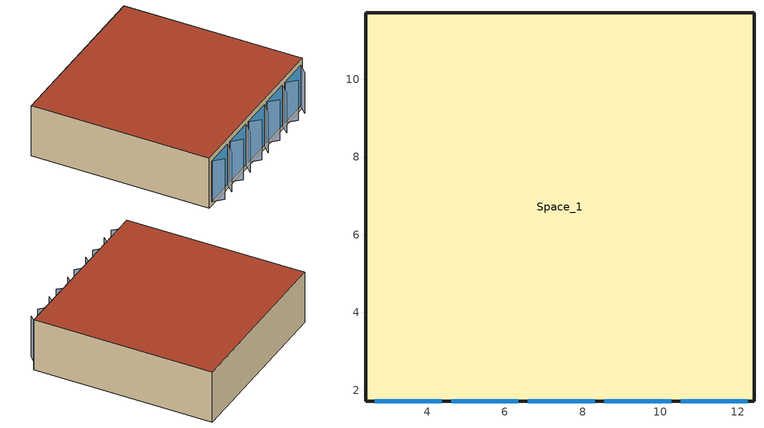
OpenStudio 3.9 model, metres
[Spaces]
Space_1
 floor ground: 12.41,11.71 12.41,1.71 2.41,1.71 2.41,11.71 z0
 wall outside: 2.41,1.71 12.41,1.71 12.41,11.71 2.41,11.71 2.41,1.71 z0:3
 window: 6.59,1.71 8.31,1.71 / 4.62,1.71 6.34,1.71 / 2.65,1.71 4.37,1.71 / 8.56,1.71 10.28,1.71 / 10.53,1.71 12.25,1.71 z0.24:2.66
 roof outside: 12.41,1.71 12.41,11.71 2.41,11.71 2.41,1.71 z3
shading: 2.65,1.71 3.15,1.22 / 3.88,1.22 4.37,1.71 / 5.85,1.22 6.34,1.71 / 4.62,1.71 5.12,1.22 / 7.82,1.22 8.31,1.71 / 6.59,1.71 7.09,1.22 / 11.76,1.22 12.25,1.71 / 10.53,1.71 11.03,1.22 / 9.79,1.22 10.28,1.71 / 8.56,1.71 9.06,1.22 z0.24:2.66
[Building]
Building 1: Space Type=189.1-2009 - Office - OpenOffice - CZ4-8; Default Construction Set=189.1-2009 - CZ5 - Office
[Site]
Barcelona-El.Prat.AP: Latitude {deg}=41.29; Longitude {deg}=2.07; Time Zone {hr}=1; Elevation {m}=5
[ClimateZones]
Climate Zone Institution Name 1=ASHRAE; Climate Zone Document Name 1=ANSI/ASHRAE Standard 169; Climate Zone Document Year 1=2006; Climate Zone Institution Name 2=CEC; Climate Zone Document Name 2=California Climate Zone Descriptions; Climate Zone Document Year 2=1995
[SizingPeriod:DesignDay] Barometric Pressure {Pa}=100917; Rain Indicator=No; Snow Indicator=No; Day of Month=21; Humidity Condition Type=Wetbulb; Dry-Bulb Temperature Range Modifier Type=DefaultMultipliers; Solar Model Indicator=ASHRAEClearSky
Name | Maximum Dry-Bulb Temperature {C} | Daily Dry-Bulb Temperature Range {deltaC} | Wind Speed {m/s} | Wind Direction {deg} | Sky Clearness | Month | Day Type | Daylight Saving Time Indicator | Wetbulb or DewPoint at Maximum Dry-Bulb {C}
WDD 0.996 1_21 | 1.9 | 0 | 5.3 | 350 | 0 | 1 | WinterDesignDay | No | 1.9
SDD 0.004 4_21 | 22.6 | 7.3 | 0 | 0 | 0.98 | 4 | SummerDesignDay | Yes | 14.4
SDD 0.004 5_21 | 26.2 | 7 | 0 | 0 | 0.98 | 5 | SummerDesignDay | Yes | 17.7
SDD 0.004 6_21 | 30.9 | 6.9 | 0 | 0 | 0.98 | 6 | SummerDesignDay | Yes | 21.6
SDD 0.004 7_21 | 31.8 | 6.7 | 0 | 0 | 0.98 | 7 | SummerDesignDay | Yes | 23.3
SDD 0.004 8_21 | 33.5 | 7 | 0 | 0 | 0.98 | 8 | SummerDesignDay | Yes | 24.2
SDD 0.004 9_21 | 29.9 | 7.3 | 0 | 0 | 0.98 | 9 | SummerDesignDay | Yes | 22.3
SDD 0.004 10_21 | 27 | 7.2 | 0 | 0 | 0.98 | 10 | SummerDesignDay | Yes | 20.4
[DefaultConstructionSet]
189.1-2009 - CZ5 - Office: Default Exterior Surface Constructions=Default Surface Constructions 13; Default Interior Surface Constructions=Default Surface Constructions 14; Default Ground Contact Surface Constructions=Default Surface Constructions 15; Default Exterior SubSurface Constructions=Default Sub Surface Constructions 9; Default Interior SubSurface Constructions=Default Sub Surface Constructions 10; Interior Partition Construction=Interior Partition
[DefaultSurfaceConstructions]
Name | Floor Construction | Wall Construction | Roof Ceiling Construction
Default Surface Constructions 13 | ExtSlabCarpet 4in ClimateZone 1-8 | ASHRAE 189.1-2009 ExtWall Mass ClimateZone 5 | ASHRAE 189.1-2009 ExtRoof IEAD ClimateZone 2-5
Default Surface Constructions 14 | Interior Floor | Interior Wall | Interior Ceiling
Default Surface Constructions 15 | ExtSlabCarpet 4in ClimateZone 1-8 | ExtSlabCarpet 4in ClimateZone 1-8 | ExtSlabCarpet 4in ClimateZone 1-8
[Construction]
ExtSlabCarpet 4in ClimateZone 1-8: MAT-CC05 4 HW CONCRETE, CP02 CARPET PAD
Interior Floor: F16 Acoustic tile, F05 Ceiling air space resistance, M11 100mm lightweight concrete
Interior Wall: G01a 19mm gypsum board, F04 Wall air space resistance, G01a 19mm gypsum board
Interior Ceiling: M11 100mm lightweight concrete, F05 Ceiling air space resistance, F16 Acoustic tile
Exterior Door: F08 Metal surface, I01 25mm insulation board
Interior Window: Clear 3mm
Interior Door; Interior Partition: G05 25mm wood
ASHRAE 189.1-2009 ExtRoof IEAD ClimateZone 2-5: Roof Membrane, Roof Insulation [21], Metal Decking
ASHRAE 189.1-2009 ExtWindow ClimateZone 4-5: Theoretical Glass [207]
ASHRAE 189.1-2009 ExtWall Mass ClimateZone 5: 1IN Stucco, 8IN Concrete HW, Wall Insulation [40], 1/2IN Gypsum
[Material] Thermal Absorptance=0.9
Name | Roughness | Thickness {m} | Conductivity {W/m-K} | Density {kg/m3} | Specific Heat {J/kg-K} | Solar Absorptance | Visible Absorptance
MAT-CC05 4 HW CONCRETE | Rough | 0.1016 | 1.311 | 2240 | 836.8 | 0.85 | 0.85
1IN Stucco | Smooth | 0.0253 | 0.6918 | 1858 | 837 | 0.92 | 0.92
8IN Concrete HW | MediumRough | 0.2033 | 1.7296 | 2243 | 837 | 0.65 | 0.65
1/2IN Gypsum | Smooth | 0.0127 | 0.16 | 784.9 | 830 | 0.4 | 0.4
Roof Membrane | VeryRough | 0.0095 | 0.16 | 1121.29 | 1460 | 0.7 | 0.7
Metal Decking | MediumSmooth | 0.0015 | 45.006 | 7680 | 418.4 | 0.6 | 0.6
F16 Acoustic tile | MediumSmooth | 0.0191 | 0.06 | 368 | 590 | 0.3 | 0.3
M11 100mm lightweight concrete | MediumRough | 0.1016 | 0.53 | 1280 | 840 | 0.5 | 0.5
G01a 19mm gypsum board | MediumSmooth | 0.019 | 0.16 | 800 | 1090 | 0.4 | 0.4
F08 Metal surface | Smooth | 0.0008 | 45.28 | 7824 | 500 | 0.7 | 0.7
I01 25mm insulation board | MediumRough | 0.0254 | 0.03 | 43 | 1210 | 0.6 | 0.6
G05 25mm wood | MediumSmooth | 0.0254 | 0.15 | 608 | 1630 | 0.5 | 0.5
Roof Insulation [21] | MediumRough | 0.2105 | 0.049 | 265 | 836.8 | 0.7 | 0.7
Wall Insulation [40] | MediumRough | 0.0794 | 0.0432 | 91 | 837 | 0.5 | 0.5
[Material:NoMass]
CP02 CARPET PAD: Roughness=Smooth; Thermal Resistance {m2-K/W}=0.1; Thermal Absorptance=0.9; Solar Absorptance=0.8; Visible Absorptance=0.8
[Material:AirGap]
Name | Thermal Resistance {m2-K/W}
F05 Ceiling air space resistance | 0.18
F04 Wall air space resistance | 0.15
[DefaultSubSurfaceConstructions]
Name | Fixed Window Construction | Operable Window Construction | Door Construction | Tubular Daylight Dome Construction | Tubular Daylight Diffuser Construction
Default Sub Surface Constructions 9 | ASHRAE 189.1-2009 ExtWindow ClimateZone 4-5 | ASHRAE 189.1-2009 ExtWindow ClimateZone 4-5 | Exterior Door | Interior Window | Interior Window
Default Sub Surface Constructions 10 | Interior Window | Interior Window | Interior Door
[WindowMaterial:Glazing] Optical Data Type=SpectralAverage; Thickness {m}=0.003; Back Side Solar Reflectance at Normal Incidence=0; Back Side Visible Reflectance at Normal Incidence=0; Infrared Transmittance at Normal Incidence=0; Dirt Correction Factor for Solar and Visible Transmittance=1; Solar Diffusing=No
Name | Solar Transmittance at Normal Incidence | Front Side Solar Reflectance at Normal Incidence | Visible Transmittance at Normal Incidence | Front Side Visible Reflectance at Normal Incidence | Front Side Infrared Hemispherical Emissivity | Back Side Infrared Hemispherical Emissivity | Conductivity {W/m-K}
Clear 3mm | 0.837 | 0.075 | 0.898 | 0.081 | 0.84 | 0.84 | 0.9
Theoretical Glass [207] | 0.3311 | 0.6189 | 0.44 | 0.51 | 0.9 | 0.9 | 0.0133
[WindowMaterial:Blind]
Window Material Blind 1: Slat Width {m}=0.025; Slat Separation {m}=0.01875; Front Side Slat Beam Solar Reflectance=0.5; Back Side Slat Beam Solar Reflectance=0.5; Front Side Slat Diffuse Solar Reflectance=0.5; Back Side Slat Diffuse Solar Reflectance=0.5; Slat Beam Visible Transmittance=0
[SpaceType]
189.1-2009 - Office - OpenOffice - CZ4-8: Default Schedule Set=189.1-2009 - Office - OpenOffice - CZ4-8 Schedule Set; Design Specification Outdoor Air Object=189.1-2009 - Office - OpenOffice - CZ4-8 Ventilation; Standards Building Type=Office; Standards Space Type=OpenOffice
[DefaultScheduleSet]
189.1-2009 - Office - OpenOffice - CZ4-8 Schedule Set: Number of People Schedule=Office Work Occ; People Activity Level Schedule=Office Activity; Lighting Schedule=Office Bldg Light; Electric Equipment Schedule=Office Bldg Equip; Infiltration Schedule=Office Infil Quarter On
[Lights:Definition]
189.1-2009 - Office - OpenOffice - CZ4-8 Lights Definition: Design Level Calculation Method=Watts/Area; Watts per Space Floor Area {W/m2}=10.6563
[Lights]
189.1-2009 - Office - OpenOffice - CZ4-8 Lights: Lights Definition=189.1-2009 - Office - OpenOffice - CZ4-8 Lights Definition; Space or SpaceType=189.1-2009 - Office - OpenOffice - CZ4-8
[DesignSpecification:OutdoorAir]
189.1-2009 - Office - OpenOffice - CZ4-8 Ventilation: Outdoor Air Method=Sum; Outdoor Air Flow per Person {m3/s-person}=0.00943895
[People:Definition]
189.1-2009 - Office - OpenOffice - CZ4-8 People Definition: Number of People Calculation Method=People/Area; People per Space Floor Area {person/m2}=0.0565105; Fraction Radiant=0.3
[People]
189.1-2009 - Office - OpenOffice - CZ4-8 People: People Definition=189.1-2009 - Office - OpenOffice - CZ4-8 People Definition; Space or SpaceType=189.1-2009 - Office - OpenOffice - CZ4-8
[SpaceInfiltration:DesignFlowRate]
189.1-2009 - Office - OpenOffice - CZ4-8 Infiltration: Space or SpaceType=189.1-2009 - Office - OpenOffice - CZ4-8; Design Flow Rate Calculation Method=Flow/ExteriorArea; Flow per Exterior Surface Area {m3/s-m2}=0.000226568
[ElectricEquipment:Definition]
189.1-2009 - Office - OpenOffice - CZ4-8 Electric Equipment Definition: Design Level Calculation Method=Watts/Area; Watts per Space Floor Area {W/m2}=7.64238
[ElectricEquipment]
189.1-2009 - Office - OpenOffice - CZ4-8 Electric Equipment: Electric Equipment Definition=189.1-2009 - Office - OpenOffice - CZ4-8 Electric Equipment Definition; Space or SpaceType=189.1-2009 - Office - OpenOffice - CZ4-8
[ThermostatSetpoint:DualSetpoint]
Thermostat Setpoint Dual Setpoint 1: Heating Setpoint Temperature Schedule=Large Office HtgSetp; Cooling Setpoint Temperature Schedule=Large Office ClgSetp
[ShadingControl]
Shading Control 1: Shading Type=InteriorBlind; Shading Device Material=Window Material Blind 1; Multiple Surface Control Type=Sequential
[BuildingStory]
Building Story 1: Nominal Z Coordinate {m}=0; Nominal Floor to Floor Height {m}=3
[Space]
Space_1: Building Story=Building Story 1; Thermal Zone=Thermal Zone: Space_1
[ThermalZone]
Thermal Zone: Space_1: Thermostat=Thermostat Setpoint Dual Setpoint 1; Use Ideal Air Loads=Yes
[Sizing:Zone]
Thermal Zone: Space_1: Zone Cooling Design Supply Air Temperature Input Method=SupplyAirTemperature; Zone Cooling Design Supply Air Temperature {C}=14; Zone Cooling Design Supply Air Temperature Difference {deltaC}=11.11; Zone Heating Design Supply Air Temperature Input Method=SupplyAirTemperature; Zone Heating Design Supply Air Temperature {C}=40; Zone Heating Design Supply Air Temperature Difference {deltaC}=11.11; Zone Cooling Design Supply Air Humidity Ratio {kg-H2O/kg-air}=0.0085; Zone Heating Design Supply Air Humidity Ratio {kg-H2O/kg-air}=0.008; Cooling Design Air Flow Method=DesignDay; Heating Design Air Flow Method=DesignDay; Account for Dedicated Outdoor Air System=No; Dedicated Outdoor Air System Control Strategy=NeutralSupplyAir; Dedicated Outdoor Air Low Setpoint Temperature for Design {C}=autosize; Dedicated Outdoor Air High Setpoint Temperature for Design {C}=autosize; Zone Load Sizing Method=Sensible Load Only No Latent Load; Zone Latent Cooling Design Supply Air Humidity Ratio Input Method=HumidityRatioDifference; Zone Cooling Design Supply Air Humidity Ratio Difference {kgWater/kgDryAir}=0.005; Zone Latent Heating Design Supply Air Humidity Ratio Input Method=HumidityRatioDifference; Zone Humidification Design Supply Air Humidity Ratio Difference {kgWater/kgDryAir}=0.005; Sizing Option=Coincident
[Schedule:Ruleset]
Name | Default Day Schedule | Summer Design Day Schedule | Winter Design Day Schedule
Office Bldg Light | Office Bldg Light Default Schedule | Office Bldg Light Summer Design Day | Office Bldg Light Winter Design Day
Office Activity | Office Activity Default Schedule | Office Activity Summer Design Day | Office Activity Winter Design Day
Office Infil Quarter On | Office Infil Quarter On Default Schedule | Office Infil Quarter On Summer Design Day | Office Infil Quarter On Winter Design Day
Office Bldg Equip | Office Bldg Equip Default Schedule | Office Bldg Equip Summer Design Day | Office Bldg Equip Winter Design Day
Office Work Occ | Office Bldg Occ Default Schedule | Office Bldg Occ Summer Design Day | Office Bldg Occ Winter Design Day
Large Office HtgSetp | Large Office HtgSetp Default Schedule | Large Office HtgSetp Summer Design Day | Large Office HtgSetp Winter Design Day
Large Office ClgSetp | Large Office ClgSetp Default Schedule | Large Office ClgSetp Summer Design Day | Large Office ClgSetp Winter Design Day
[Schedule:Day]
Office Bldg Light Default Schedule: No, 5, 0, 0.05, 7, 0, 0.1, 8, 0, 0.3, 17, 0, 0.9, 18, 0, 0.7, 20, 0, 0.5, 22, 0, 0.3, 23, 0, 0.1, 24, 0, 0.05
Office Bldg Light Summer Design Day; Office Infil Quarter On Rule 1 Day Schedule; Office Bldg Equip Summer Design Day: No, 24, 0, 1
Office Bldg Light Winter Design Day; Office Bldg Equip Winter Design Day; Office Bldg Occ Winter Design Day; Office Bldg Occ Rule 1 Day Schedule: No, 24, 0, 0
Office Bldg Light Rule 1 Day Schedule: No, 24, 0, 0.05
Office Bldg Light Rule 2 Day Schedule: No, 6, 0, 0.05, 8, 0, 0.1, 14, 0, 0.5, 17, 0, 0.15, 24, 0, 0.05
Office Activity Default Schedule; Office Activity Summer Design Day; Office Activity Winter Design Day: No, 24, 0, 132
Office Infil Quarter On Default Schedule; Office Infil Quarter On Summer Design Day: No, 6, 0, 1, 22, 0, 0.25, 24, 0, 1
Office Infil Quarter On Winter Design Day; Office Infil Quarter On Rule 2 Day Schedule: No, 6, 0, 1, 18, 0, 0.25, 24, 0, 1
Office Bldg Equip Default Schedule: No, 8, 0, 0.4, 12, 0, 0.9, 13, 0, 0.8, 17, 0, 0.9, 18, 0, 0.8, 20, 0, 0.6, 22, 0, 0.5, 24, 0, 0.4
Office Bldg Equip Rule 1 Day Schedule: No, 24, 0, 0.3
Office Bldg Equip Rule 2 Day Schedule: No, 6, 0, 0.3, 8, 0, 0.4, 14, 0, 0.5, 17, 0, 0.35, 24, 0, 0.3
Office Bldg Occ Default Schedule: No, 6, 0, 0, 7, 0, 0.1, 8, 0, 0.2, 12, 0, 0.85, 13, 0, 0.5, 17, 0, 0.85, 18, 0, 0.7, 20, 0, 0.4, 22, 0, 0.1, 24, 0, 0.05
Office Bldg Occ Summer Design Day: No, 6, 0, 0, 22, 0, 1, 24, 0, 0.05
Office Bldg Occ Rule 2 Day Schedule: No, 6, 0, 0, 8, 0, 0.1, 14, 0, 0.4, 17, 0, 0.1, 24, 0, 0
Large Office HtgSetp Default Schedule: No, 6, 0, 15.6, 22, 0, 21, 24, 0, 15.6
Large Office HtgSetp Summer Design Day; Large Office HtgSetp Rule 1 Day Schedule: No, 24, 0, 15.6
Large Office HtgSetp Winter Design Day: No, 24, 0, 21
Large Office HtgSetp Rule 2 Day Schedule: No, 6, 0, 15.6, 18, 0, 21, 24, 0, 15.6
Large Office ClgSetp Default Schedule; Large Office ClgSetp Summer Design Day: No, 6, 0, 26.7, 22, 0, 24, 24, 0, 26.7
Large Office ClgSetp Winter Design Day; Large Office ClgSetp Rule 1 Day Schedule: No, 24, 0, 26.7
Large Office ClgSetp Rule 2 Day Schedule: No, 6, 0, 26.7, 18, 0, 24, 24, 0, 26.7
[Schedule:Rule] Apply Monday=No; Apply Tuesday=No; Apply Wednesday=No; Apply Thursday=No; Apply Friday=No; Date Specification Type=DateRange; Start Month=1; Start Day=1; End Month=12; End Day=31
Name | Schedule Ruleset | Rule Order | Day Schedule | Apply Sunday | Apply Saturday
Office Bldg Light Rule 1 | Office Bldg Light | 0 | Office Bldg Light Rule 1 Day Schedule | Yes | No
Office Bldg Light Rule 2 | Office Bldg Light | 1 | Office Bldg Light Rule 2 Day Schedule | No | Yes
Office Infil Quarter On Rule 1 | Office Infil Quarter On | 0 | Office Infil Quarter On Rule 1 Day Schedule | Yes | No
Office Infil Quarter On Rule 2 | Office Infil Quarter On | 1 | Office Infil Quarter On Rule 2 Day Schedule | No | Yes
Office Bldg Equip Rule 1 | Office Bldg Equip | 0 | Office Bldg Equip Rule 1 Day Schedule | Yes | No
Office Bldg Equip Rule 2 | Office Bldg Equip | 1 | Office Bldg Equip Rule 2 Day Schedule | No | Yes
Office Work Occ Rule 1 | Office Work Occ | 0 | Office Bldg Occ Rule 1 Day Schedule | Yes | No
Office Work Occ Rule 2 | Office Work Occ | 1 | Office Bldg Occ Rule 2 Day Schedule | No | Yes
Large Office HtgSetp Rule 1 | Large Office HtgSetp | 0 | Large Office HtgSetp Rule 1 Day Schedule | Yes | No
Large Office HtgSetp Rule 2 | Large Office HtgSetp | 1 | Large Office HtgSetp Rule 2 Day Schedule | No | Yes
Large Office ClgSetp Rule 1 | Large Office ClgSetp | 0 | Large Office ClgSetp Rule 1 Day Schedule | Yes | No
Large Office ClgSetp Rule 2 | Large Office ClgSetp | 1 | Large Office ClgSetp Rule 2 Day Schedule | No | Yes
